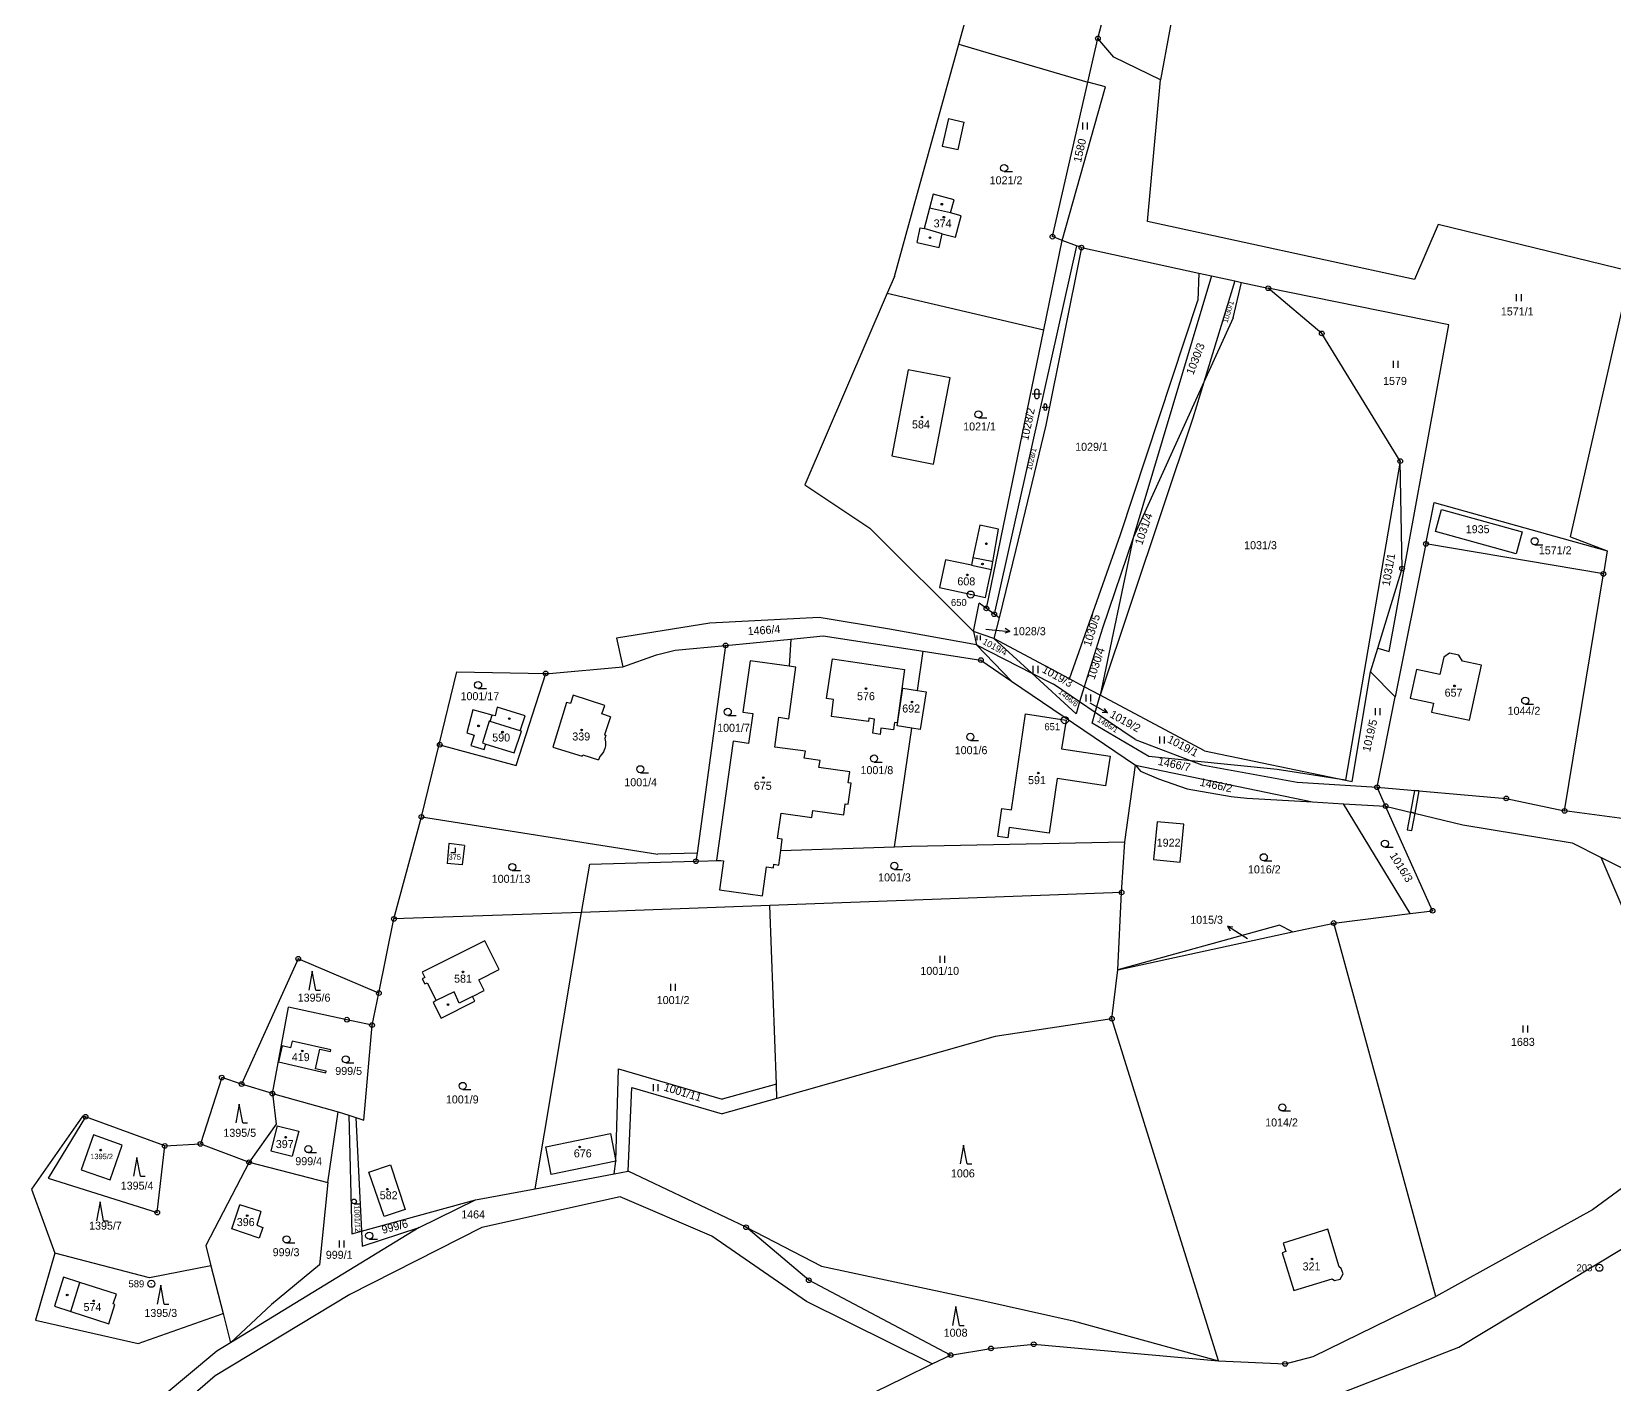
# Model space of a CAD drawing. Extents: x -820725 to -814908, y -1038210 to -1035296.
# Drawn here: x -819315.2 to -818979, y -1037448 to -1037160.7 of the extents above; entities that cross this region are included whole.
import ezdxf
from ezdxf.enums import TextEntityAlignment as Align

# ---------------------------------------------------------------- set-up
doc = ezdxf.new("R2010")
doc.units = 0
doc.header["$MEASUREMENT"] = 0
doc.linetypes.add('0_051C', pattern=[0])
for name, color, linetype in [('101', 1, 'CONTINUOUS'), ('1016', 1, 'CONTINUOUS'), ('1029', 1, 'CONTINUOUS'), ('105', 1, 'CONTINUOUS'), ('18', 1, 'CONTINUOUS'), ('21800', 1, 'CONTINUOUS'), ('21900', 1, 'CONTINUOUS'), ('21999', 1, 'CONTINUOUS'), ('23700', 1, 'CONTINUOUS'), ('304', 1, 'CONTINUOUS'), ('306', 1, 'CONTINUOUS'), ('308', 1, 'CONTINUOUS'), ('316', 1, 'CONTINUOUS'), ('319', 1, 'CONTINUOUS'), ('402', 1, 'CONTINUOUS'), ('404', 1, 'CONTINUOUS')]:
    doc.layers.add(name, color=color, linetype=linetype)

# ---------------------------------------------------------------- blocks, each defined once
blk = doc.blocks.new('4_02$0')
at = {"layer": '404', "color": 255, "linetype": 'Continuous'}
blk.add_circle((-0.01, 0), 0.175, dxfattribs=at)
blk = doc.blocks.new('1029$1')
at = {"layer": '1029', "color": 6, "linetype": 'Continuous'}
for p, q in [((0, 3), (-0.5, 2)), ((0, 0), (0, 3)), ((0, 3), (0.5, 2))]:
    blk.add_line(p, q, dxfattribs=at)
blk = doc.blocks.new('3_08$5')
at = {"layer": '308', "color": 255, "linetype": 'Continuous'}
for p, q in [((0, 4), (-0.75, 0)), ((0.75, 0), (0, 4)), ((0.75, 0), (1.75, 0))]:
    blk.add_line(p, q, dxfattribs=at)
blk = doc.blocks.new('3_04$3')
at = {"layer": '304', "color": 255, "linetype": 'Continuous'}
blk.add_line((0.01, 0), (1.76, 0), dxfattribs=at)
blk.add_circle((0.01, 0.75), 0.75, dxfattribs=at)
blk = doc.blocks.new('3_06$2')
at = {"layer": '306', "color": 255, "linetype": 'Continuous'}
for p, q in [((-0.51, 0), (-0.51, 1.5)), ((0.49, 0), (0.49, 1.5))]:
    blk.add_line(p, q, dxfattribs=at)
blk = doc.blocks.new('3_16$4')
at = {"layer": '316', "color": 255, "linetype": 'Continuous'}
for p, q in [((-1, 1), (1, 1)), ((-0.5, 1.5), (-0.5, 0.5)), ((0.5, 0.5), (0.5, 1.5))]:
    blk.add_line(p, q, dxfattribs=at)
for centre, start, end in [((0, 1.5), 0, 180), ((0, 0.5), 180, 359.9879)]:
    blk.add_arc(centre, 0.5, start, end, dxfattribs=at)
blk = doc.blocks.new('3_19$11')
at = {"layer": '319', "color": 255, "linetype": 'Continuous'}
for p, q in [((-1, 0), (0, 0)), ((0, 0), (0, 1))]:
    blk.add_line(p, q, dxfattribs=at)
blk = doc.blocks.new('1_01$12')
at = {"layer": '101', "color": 3, "linetype": 'Continuous'}
for radius in [0.75, 0.03]:
    blk.add_circle((0, 0), radius, dxfattribs=at)
blk = doc.blocks.new('1_05$13')
at = {"layer": '105', "color": 3, "linetype": 'Continuous'}
for radius in [0.5, 0.0303]:
    blk.add_circle((0, 0), radius, dxfattribs=at)

msp = doc.modelspace()

# ---------------------------------------------------------------- linework, layer by layer
at = {"layer": '1029', "color": 255, "linetype": 'Continuous'}
for p, q in [((-819112.55, -1037287.63), (-819110.44, -1037287.82)), ((-819090.4, -1037303.26), (-819089.27, -1037303.9)), ((-819056.9, -1037353.39), (-819058.62, -1037352.3))]:
    msp.add_line(p, q, dxfattribs=at)
at = {"layer": '21800', "color": 255, "linetype": 'Continuous'}
for p, q in [((-819120.45, -1037179.18), (-819121.77, -1037185)), ((-819120.45, -1037179.18), (-819117.11, -1037179.95)), ((-819118.43, -1037185.76), (-819117.11, -1037179.95)), ((-819121.77, -1037185), (-819118.43, -1037185.76)), ((-819120.01, -1037199.22), (-819124.48, -1037198.17)), ((-819121.79, -1037203.62), (-819125.65, -1037202.55)), ((-819115.6, -1037274.03), (-819111.34, -1037274.91)), ((-819111.22, -1037273.26), (-819115.27, -1037272.44)), ((-819111.05, -1037273.29), (-819111.22, -1037273.26)), ((-819218.06, -1037307.17), (-819219.48, -1037311.78)), ((-819217.83, -1037307.25), (-819218.06, -1037307.17)), ((-819217.83, -1037307.25), (-819217.37, -1037305.89)), ((-819211.46, -1037309.21), (-819217.83, -1037307.25)), ((-819219.48, -1037311.78), (-819218.73, -1037312.01)), ((-819225.47, -1037364.65), (-819229.31, -1037366.52)), ((-819224.4, -1037367.02), (-819225.47, -1037364.65)), ((-819221.6, -1037365.61), (-819224.4, -1037367.02)), ((-819306.94, -1037432.53), (-819304.97, -1037426.4))]:
    msp.add_line(p, q, dxfattribs=at)
at = {"layer": '21900', "color": 3, "linetype": 'Continuous'}
for p, q in [((-819088.7, -1037162.14), (-819065.55, -1037071.15)), ((-819118.28, -1037163.36), (-819112.78, -1037143.49)), ((-819127.74, -1037197.56), (-819118.28, -1037163.36)), ((-819118.28, -1037163.36), (-819111.84, -1037165.28)), ((-819090.83, -1037171.44), (-819088.7, -1037162.14)), ((-819111.84, -1037165.28), (-819090.83, -1037171.44)), ((-819098.36, -1037204.25), (-819090.83, -1037171.44)), ((-819131.93, -1037212.69), (-819127.74, -1037197.56)), ((-819123.69, -1037195.24), (-819124.48, -1037198.17)), ((-819119.27, -1037196.4), (-819123.69, -1037195.24)), ((-819120.01, -1037199.22), (-819119.27, -1037196.4)), ((-819124.48, -1037198.17), (-819125.65, -1037202.55)), ((-819117.79, -1037199.8), (-819120.01, -1037199.22)), ((-819118.99, -1037204.39), (-819117.79, -1037199.8)), ((-819127.13, -1037205.48), (-819126.44, -1037202.37)), ((-819126.44, -1037202.37), (-819125.65, -1037202.55)), ((-819122.43, -1037206.52), (-819121.79, -1037203.62)), ((-819121.79, -1037203.62), (-819118.99, -1037204.39)), ((-819096.28, -1037205.04), (-819098.36, -1037204.25)), ((-819127.13, -1037205.48), (-819122.43, -1037206.52)), ((-819093.26, -1037206.18), (-819110.74, -1037284.44)), ((-819100.19, -1037224.01), (-819096.28, -1037205.04)), ((-819092.21, -1037206.58), (-819099.75, -1037244.29)), ((-819093.26, -1037206.18), (-819096.28, -1037205.04)), ((-819092.21, -1037206.58), (-819093.26, -1037206.18)), ((-819092.21, -1037206.58), (-819067.3, -1037211.99)), ((-819131.93, -1037212.69), (-819133.45, -1037216.23)), ((-819067.3, -1037211.99), (-819067.51, -1037217.82)), ((-819067.3, -1037211.99), (-819064.6, -1037212.57)), ((-819064.6, -1037212.57), (-819059.64, -1037213.65)), ((-819059.99, -1037221.47), (-819058.2, -1037213.96)), ((-819059.64, -1037213.65), (-819058.2, -1037213.96)), ((-819058.2, -1037213.96), (-819052.54, -1037215.19)), ((-819133.45, -1037216.23), (-819150.97, -1037256.94)), ((-819133.45, -1037216.23), (-819100.19, -1037224.01)), ((-819083.91, -1037267.48), (-819067.51, -1037217.82)), ((-819041.15, -1037224.81), (-819052.54, -1037215.19)), ((-819059.99, -1037221.47), (-819066.23, -1037235.18)), ((-819112.4, -1037283.21), (-819100.19, -1037224.01)), ((-819024.49, -1037251.92), (-819041.15, -1037224.81)), ((-819128.99, -1037232.5), (-819132.49, -1037250.77)), ((-819120.1, -1037234.23), (-819128.99, -1037232.5)), ((-819123.64, -1037252.55), (-819120.1, -1037234.23)), ((-819066.23, -1037235.18), (-819081.25, -1037268.22)), ((-819099.75, -1037244.29), (-819106.15, -1037270.68)), ((-819132.49, -1037250.77), (-819123.64, -1037252.55)), ((-819024.1, -1037274.76), (-819024.49, -1037251.92)), ((-819150.97, -1037256.94), (-819137.18, -1037266.14)), ((-819017, -1037266.89), (-819015.73, -1037262.18)), ((-819015.73, -1037262.18), (-818998.58, -1037266.96)), ((-819137.18, -1037266.14), (-819115.14, -1037288.11)), ((-819113.83, -1037265.55), (-819115.27, -1037272.44)), ((-819109.83, -1037266.39), (-819113.83, -1037265.55)), ((-819111.05, -1037273.29), (-819109.83, -1037266.39)), ((-819094.78, -1037298.16), (-819083.91, -1037267.48)), ((-819081.25, -1037268.22), (-819088.26, -1037301.65)), ((-818999.87, -1037271.64), (-819017, -1037266.89)), ((-818998.58, -1037266.96), (-818999.87, -1037271.64)), ((-818988.32, -1037268.04), (-818980.52, -1037270.99)), ((-819106.15, -1037270.68), (-819109.71, -1037285.2)), ((-819019.03, -1037269.52), (-819025.55, -1037301.96)), ((-818981.33, -1037275.89), (-819019.03, -1037269.52)), ((-818980.52, -1037270.99), (-818981.33, -1037275.89)), ((-819121.1, -1037272.89), (-819122.37, -1037278.78)), ((-819115.6, -1037274.03), (-819121.1, -1037272.89)), ((-819115.27, -1037272.44), (-819115.6, -1037274.03)), ((-819111.89, -1037277.51), (-819111.34, -1037274.91)), ((-819111.34, -1037274.91), (-819111.05, -1037273.29)), ((-819029.23, -1037291.63), (-819024.1, -1037274.76)), ((-819122.37, -1037278.78), (-819115.52, -1037280.22)), ((-819112.56, -1037280.87), (-819111.89, -1037277.51)), ((-818989.57, -1037326.22), (-818981.33, -1037275.89)), ((-819115.52, -1037280.22), (-819112.56, -1037280.87)), ((-819115.14, -1037288.11), (-819113.94, -1037282.07)), ((-819112.4, -1037283.21), (-819113.94, -1037282.07)), ((-819147.93, -1037285.11), (-819171.18, -1037286.31)), ((-819133.02, -1037287.63), (-819147.93, -1037285.11)), ((-819110.74, -1037284.44), (-819112.4, -1037283.21)), ((-819109.71, -1037285.2), (-819110.79, -1037289.62)), ((-819109.71, -1037285.2), (-819110.74, -1037284.44)), ((-819171.18, -1037286.31), (-819191.02, -1037289.52)), ((-819114.51, -1037290.97), (-819133.02, -1037287.63)), ((-819110.79, -1037289.62), (-819115.14, -1037288.11)), ((-819115.14, -1037288.11), (-819114.51, -1037290.97)), ((-819191.02, -1037289.52), (-819189.61, -1037295.59)), ((-819182.47, -1037293.06), (-819178.52, -1037292.11)), ((-819178.52, -1037292.11), (-819167.81, -1037291.06)), ((-819167.81, -1037291.06), (-819173.86, -1037335.16)), ((-819167.81, -1037291.06), (-819161.93, -1037290.49)), ((-819161.93, -1037290.49), (-819153.97, -1037289.71)), ((-819153.97, -1037289.71), (-819154.29, -1037295.5)), ((-819153.97, -1037289.71), (-819147.05, -1037289.03)), ((-819147.05, -1037289.03), (-819125.84, -1037292.3)), ((-819107.04, -1037298.63), (-819114.51, -1037290.97)), ((-819114.51, -1037290.97), (-819102.75, -1037296.97)), ((-819094.78, -1037298.16), (-819110.79, -1037289.62)), ((-819030.77, -1037296.69), (-819029.23, -1037291.63)), ((-819205.29, -1037297.02), (-819189.61, -1037295.59)), ((-819189.61, -1037295.59), (-819182.47, -1037293.06)), ((-819146.36, -1037302.33), (-819145.12, -1037293.9)), ((-819145.12, -1037293.9), (-819129.79, -1037296.16)), ((-819127.07, -1037300.66), (-819125.84, -1037292.3)), ((-819125.84, -1037292.3), (-819113.57, -1037294.2)), ((-819113.57, -1037294.2), (-819107.04, -1037298.63)), ((-819015.25, -1037293.55), (-819016.07, -1037297.25)), ((-819013.99, -1037292.73), (-819015.25, -1037293.55)), ((-819012.03, -1037293.16), (-819013.99, -1037292.73)), ((-819011.24, -1037294.4), (-819012.03, -1037293.16)), ((-819007.24, -1037295.27), (-819011.24, -1037294.4)), ((-819009.8, -1037306.98), (-819007.24, -1037295.27)), ((-819228.68, -1037312.13), (-819224.89, -1037296.68)), ((-819224.89, -1037296.68), (-819206.02, -1037297.01)), ((-819212.27, -1037316.58), (-819206.02, -1037297.01)), ((-819206.02, -1037297.01), (-819205.29, -1037297.02)), ((-819129.79, -1037296.16), (-819131.37, -1037307.49)), ((-819107.04, -1037298.63), (-819080.7, -1037316.51)), ((-819102.75, -1037296.97), (-819098.13, -1037299.33)), ((-819091.65, -1037299.83), (-819094.78, -1037298.16)), ((-819034.7, -1037319.97), (-819030.77, -1037296.69)), ((-819025.55, -1037301.96), (-819030.77, -1037296.69)), ((-819021.05, -1037296.16), (-819022.36, -1037302.24)), ((-819016.07, -1037297.25), (-819021.05, -1037296.16)), ((-819200.17, -1037301.62), (-819200.76, -1037303.44)), ((-819193.49, -1037303.82), (-819200.17, -1037301.62)), ((-819144.86, -1037302.56), (-819146.36, -1037302.33)), ((-819130.18, -1037300.16), (-819127.07, -1037300.66)), ((-819092.6, -1037303.08), (-819098.13, -1037299.33)), ((-819088.26, -1037301.65), (-819091.65, -1037299.83)), ((-819066.09, -1037313.48), (-819088.26, -1037301.65)), ((-819029.41, -1037321.19), (-819025.55, -1037301.96)), ((-819022.36, -1037302.24), (-819017.39, -1037303.34)), ((-819221.49, -1037304.78), (-819222.79, -1037309.64)), ((-819217.37, -1037305.89), (-819221.49, -1037304.78)), ((-819216.32, -1037304.16), (-819216.79, -1037306.03)), ((-819210.4, -1037306), (-819216.32, -1037304.16)), ((-819201.58, -1037303.17), (-819204.51, -1037312.66)), ((-819200.76, -1037303.44), (-819201.58, -1037303.17)), ((-819194.08, -1037305.62), (-819193.49, -1037303.82)), ((-819192.28, -1037306.21), (-819194.08, -1037305.62)), ((-819145.33, -1037306.18), (-819144.86, -1037302.56)), ((-819089.3, -1037305.32), (-819092.6, -1037303.08)), ((-819080.82, -1037311.08), (-819089.3, -1037305.32)), ((-819017.39, -1037303.34), (-819017.81, -1037305.26)), ((-819017.81, -1037305.26), (-819009.8, -1037306.98)), ((-819216.79, -1037306.03), (-819217.37, -1037305.89)), ((-819211.46, -1037309.21), (-819210.4, -1037306)), ((-819192.28, -1037306.21), (-819193.54, -1037310.05)), ((-819137.47, -1037307.2), (-819145.33, -1037306.18)), ((-819137.38, -1037306.54), (-819137.47, -1037307.2)), ((-819136.16, -1037306.7), (-819137.38, -1037306.54)), ((-819136.55, -1037309.74), (-819136.16, -1037306.7)), ((-819134.81, -1037308.63), (-819135, -1037309.96)), ((-819132.15, -1037309.01), (-819134.81, -1037308.63)), ((-819131.93, -1037307.41), (-819132.15, -1037309.01)), ((-819131.95, -1037333.84), (-819128.24, -1037308.65)), ((-819131.37, -1037307.49), (-819131.93, -1037307.41)), ((-819232.44, -1037327.48), (-819228.68, -1037312.13)), ((-819228.53, -1037312.17), (-819228.68, -1037312.13)), ((-819228.53, -1037312.17), (-819212.27, -1037316.58)), ((-819222.79, -1037309.64), (-819221.25, -1037310.1)), ((-819221.25, -1037310.1), (-819221.91, -1037312.3)), ((-819221.91, -1037312.3), (-819219.09, -1037313.18)), ((-819219.09, -1037313.18), (-819218.73, -1037312.01)), ((-819218.73, -1037312.01), (-819212.72, -1037313.87)), ((-819212.72, -1037313.87), (-819211.18, -1037309.3)), ((-819211.18, -1037309.3), (-819211.46, -1037309.21)), ((-819193.54, -1037310.05), (-819193.26, -1037310.14)), ((-819193.26, -1037310.14), (-819193.49, -1037310.85)), ((-819193.49, -1037310.85), (-819193.33, -1037311.58)), ((-819193.35, -1037312.42), (-819193.47, -1037312.98)), ((-819193.33, -1037311.58), (-819193.35, -1037312.42)), ((-819135, -1037309.96), (-819136.55, -1037309.74)), ((-819080.82, -1037311.08), (-819068.88, -1037315.57)), ((-819204.51, -1037312.66), (-819198.25, -1037314.59)), ((-819198.25, -1037314.59), (-819198.16, -1037314.3)), ((-819198.16, -1037314.3), (-819194.78, -1037315.35)), ((-819194.56, -1037314.64), (-819194.78, -1037315.35)), ((-819194.11, -1037314.19), (-819194.56, -1037314.64)), ((-819193.77, -1037313.66), (-819194.11, -1037314.19)), ((-819193.47, -1037312.98), (-819193.77, -1037313.66)), ((-819086.12, -1037314.58), (-819087.12, -1037320.9)), ((-819068.88, -1037315.57), (-819066.62, -1037316.42)), ((-819066.09, -1037313.48), (-819036.14, -1037319.67)), ((-819083.01, -1037332.76), (-819080.7, -1037316.51)), ((-819080.7, -1037316.51), (-819079.63, -1037317.77)), ((-819080.7, -1037316.51), (-819043.1, -1037324.32)), ((-819079.63, -1037317.77), (-819075.87, -1037319.43)), ((-819066.62, -1037316.42), (-819046.39, -1037320.08)), ((-819075.87, -1037319.43), (-819069.75, -1037321.5)), ((-819069.75, -1037321.5), (-819060.42, -1037323.15)), ((-819046.39, -1037320.08), (-819029.41, -1037321.19)), ((-819036.14, -1037319.67), (-819034.7, -1037319.97)), ((-819029.41, -1037321.19), (-819001.96, -1037323.57)), ((-819027.6, -1037325.19), (-819029.41, -1037321.19)), ((-819060.42, -1037323.15), (-819057.09, -1037323.54)), ((-819057.09, -1037323.54), (-819043.1, -1037324.32)), ((-819043.1, -1037324.32), (-819036.55, -1037324.69)), ((-819036.55, -1037324.69), (-819027.6, -1037325.19)), ((-819022.36, -1037348.01), (-819036.55, -1037324.69)), ((-819017.61, -1037347.42), (-819027.6, -1037325.19)), ((-819001.96, -1037323.57), (-818989.57, -1037326.22)), ((-819238.29, -1037349.17), (-819232.44, -1037327.48)), ((-819232.44, -1037327.48), (-819182.18, -1037335.42)), ((-819076.15, -1037328.52), (-819076.92, -1037336.56)), ((-819070.47, -1037329.02), (-819076.15, -1037328.52)), ((-819071.27, -1037337.12), (-819070.47, -1037329.02)), ((-819226.64, -1037333.16), (-819226.99, -1037337.4)), ((-819223.3, -1037333.54), (-819226.64, -1037333.16)), ((-819223.3, -1037333.54), (-819223.77, -1037337.66)), ((-819173.86, -1037335.16), (-819182.18, -1037335.42)), ((-819173.86, -1037335.16), (-819174.1, -1037336.9)), ((-819156.09, -1037334.6), (-819131.95, -1037333.84)), ((-819131.95, -1037333.84), (-819128.38, -1037333.73)), ((-819128.38, -1037333.73), (-819083.01, -1037332.76)), ((-819083.68, -1037343.54), (-819083.01, -1037332.76)), ((-819223.77, -1037337.66), (-819226.99, -1037337.4)), ((-819198.45, -1037347.83), (-819196.68, -1037337.51)), ((-819196.68, -1037337.51), (-819174.1, -1037336.9)), ((-819174.1, -1037336.9), (-819168.82, -1037336.76)), ((-819076.92, -1037336.56), (-819071.27, -1037337.12)), ((-818957.95, -1037392.13), (-818981.77, -1037336.13)), ((-819083.68, -1037343.54), (-819158.43, -1037346.33)), ((-819084.51, -1037359.95), (-819083.68, -1037343.54)), ((-819241.48, -1037364.92), (-819238.29, -1037349.17)), ((-819198.45, -1037347.83), (-819238.29, -1037349.17)), ((-819208.25, -1037406.48), (-819198.45, -1037347.83)), ((-819158.43, -1037346.33), (-819198.45, -1037347.83)), ((-819157.01, -1037384.27), (-819158.43, -1037346.33)), ((-819038.62, -1037350.03), (-819022.36, -1037348.01)), ((-819022.36, -1037348.01), (-819017.61, -1037347.42)), ((-819050.14, -1037350.47), (-819084.51, -1037359.95)), ((-819084.51, -1037359.95), (-819047.37, -1037351.92)), ((-819047.37, -1037351.92), (-819050.14, -1037350.47)), ((-819047.37, -1037351.92), (-819038.62, -1037350.03)), ((-819037.48, -1037354.18), (-819038.62, -1037350.03)), ((-819218.93, -1037353.85), (-819232.28, -1037360.46)), ((-819215.95, -1037359.89), (-819218.93, -1037353.85)), ((-819016.91, -1037429.37), (-819037.48, -1037354.18)), ((-819258.6, -1037357.61), (-819270.65, -1037384.23)), ((-819241.48, -1037364.92), (-819258.6, -1037357.61)), ((-819232.28, -1037360.46), (-819231.73, -1037361.61)), ((-819231.73, -1037361.61), (-819232.26, -1037361.86)), ((-819232.26, -1037361.86), (-819231.72, -1037362.97)), ((-819231.72, -1037362.97), (-819231.2, -1037362.74)), ((-819231.2, -1037362.74), (-819229.31, -1037366.52)), ((-819220.27, -1037362.11), (-819215.95, -1037359.89)), ((-819219.12, -1037364.35), (-819220.27, -1037362.11)), ((-819085.75, -1037370.37), (-819084.51, -1037359.95)), ((-819242.93, -1037371.71), (-819241.48, -1037364.92)), ((-819221.6, -1037365.61), (-819219.12, -1037364.35)), ((-819221.08, -1037366.64), (-819221.6, -1037365.61)), ((-819264.08, -1037386.25), (-819260.7, -1037367.88)), ((-819248.27, -1037370.56), (-819260.7, -1037367.88)), ((-819229.31, -1037366.52), (-819229.97, -1037366.88)), ((-819229.97, -1037366.88), (-819228.24, -1037370.21)), ((-819228.24, -1037370.21), (-819221.08, -1037366.64)), ((-819242.93, -1037371.71), (-819248.27, -1037370.56)), ((-819244.64, -1037391.91), (-819242.93, -1037371.71)), ((-819085.75, -1037370.37), (-819110.57, -1037374.1)), ((-819063.11, -1037443.03), (-819085.75, -1037370.37)), ((-819262.01, -1037376.13), (-819262.79, -1037379.48)), ((-819260.23, -1037376.55), (-819262.01, -1037376.13)), ((-819259.89, -1037375.1), (-819260.23, -1037376.55)), ((-819251.65, -1037376.96), (-819259.89, -1037375.1)), ((-819110.57, -1037374.1), (-819156.9, -1037387.27)), ((-819262.79, -1037379.48), (-819252.75, -1037381.83)), ((-819254.91, -1037380.97), (-819254, -1037376.79)), ((-819254, -1037376.79), (-819251.73, -1037377.3)), ((-819251.73, -1037377.3), (-819251.65, -1037376.96)), ((-819274.85, -1037382.87), (-819279.38, -1037396.96)), ((-819270.65, -1037384.23), (-819274.85, -1037382.87)), ((-819252.67, -1037381.49), (-819254.91, -1037380.97)), ((-819252.75, -1037381.83), (-819252.67, -1037381.49)), ((-819191.14, -1037400.63), (-819190.54, -1037381.02)), ((-819190.54, -1037381.02), (-819168.51, -1037387.46)), ((-819264.08, -1037386.25), (-819270.65, -1037384.23)), ((-819264.08, -1037386.25), (-819250.11, -1037390.11)), ((-819264.08, -1037386.25), (-819263.27, -1037392.76)), ((-819188.51, -1037402.76), (-819187.71, -1037384.97)), ((-819187.71, -1037384.97), (-819168.52, -1037390.58)), ((-819157.01, -1037384.27), (-819168.51, -1037387.46)), ((-819156.9, -1037387.27), (-819157.01, -1037384.27)), ((-819156.9, -1037387.27), (-819168.52, -1037390.58)), ((-819303.78, -1037391.19), (-819311.74, -1037404.2)), ((-819304.39, -1037390.96), (-819303.78, -1037391.19)), ((-819286.95, -1037397.36), (-819303.78, -1037391.19)), ((-819263.27, -1037392.76), (-819269.06, -1037400.83)), ((-819263.07, -1037393.1), (-819264.4, -1037398.39)), ((-819263.07, -1037393.1), (-819258.51, -1037394.25)), ((-819252.31, -1037405.15), (-819250.11, -1037390.11)), ((-819250.11, -1037390.11), (-819247.85, -1037390.85)), ((-819247.85, -1037390.85), (-819247.22, -1037416.05)), ((-819247.85, -1037390.85), (-819246.34, -1037391.35)), ((-819246.34, -1037391.35), (-819245.17, -1037415.49)), ((-819246.34, -1037391.35), (-819244.64, -1037391.91)), ((-819302.08, -1037395.04), (-819304.73, -1037402.42)), ((-819296.02, -1037397.2), (-819302.08, -1037395.04)), ((-819258.51, -1037394.25), (-819259.87, -1037399.55)), ((-819298.58, -1037404.61), (-819296.02, -1037397.2)), ((-819288.55, -1037411.53), (-819286.95, -1037397.36)), ((-819286.95, -1037397.36), (-819279.38, -1037396.96)), ((-819279.38, -1037396.96), (-819269.06, -1037400.83)), ((-819264.4, -1037398.39), (-819259.87, -1037399.55)), ((-819304.73, -1037402.42), (-819298.58, -1037404.61)), ((-819269.06, -1037400.83), (-819278.26, -1037418.52)), ((-819269.06, -1037400.83), (-819260.54, -1037403.05)), ((-819260.54, -1037403.05), (-819252.31, -1037405.15)), ((-819243.6, -1037402.98), (-819239.01, -1037401.38)), ((-819240.35, -1037412.36), (-819243.6, -1037402.98)), ((-819239.01, -1037401.38), (-819235.86, -1037410.86)), ((-819191.46, -1037403.32), (-819191.14, -1037400.63)), ((-819191.46, -1037403.32), (-819188.51, -1037402.76)), ((-819163.46, -1037414.64), (-819188.51, -1037402.76)), ((-819311.74, -1037404.2), (-819288.55, -1037411.53)), ((-819252.31, -1037405.15), (-819254.09, -1037422.63)), ((-819220.91, -1037408.86), (-819208.25, -1037406.48)), ((-819208.25, -1037406.48), (-819191.46, -1037403.32)), ((-819272.72, -1037414.97), (-819270.99, -1037409.87)), ((-819266.52, -1037411.33), (-819270.99, -1037409.87)), ((-819245.17, -1037415.49), (-819220.91, -1037408.86)), ((-819232.93, -1037414.67), (-819220.91, -1037408.86)), ((-819190.19, -1037408.16), (-819219.6, -1037414.72)), ((-819170.72, -1037416.57), (-819190.19, -1037408.16)), ((-819266.52, -1037411.33), (-819267.41, -1037414.22)), ((-819235.86, -1037410.86), (-819240.35, -1037412.36)), ((-819232.93, -1037414.67), (-819272.98, -1037439.18)), ((-819266.93, -1037416.94), (-819272.72, -1037414.97)), ((-819267.41, -1037414.22), (-819266.12, -1037414.69)), ((-819266.12, -1037414.69), (-819266.93, -1037416.94)), ((-819219.6, -1037414.72), (-819247.66, -1037428.92)), ((-819247.22, -1037416.05), (-819245.17, -1037415.49)), ((-819245.17, -1037415.49), (-819245.02, -1037418.68)), ((-819245.02, -1037418.68), (-819232.93, -1037414.67)), ((-819150.65, -1037430.41), (-819170.72, -1037416.57)), ((-819163.46, -1037414.64), (-819147.43, -1037422.91)), ((-819150.14, -1037425.89), (-819163.46, -1037414.64)), ((-819039.87, -1037415.09), (-819049.38, -1037418.01)), ((-819037.43, -1037423.05), (-819039.87, -1037415.09)), ((-819278.26, -1037418.52), (-819277.16, -1037422.84)), ((-819048.82, -1037419.83), (-819049.57, -1037420.06)), ((-819049.57, -1037420.06), (-819047.1, -1037428.11)), ((-819049.38, -1037418.01), (-819048.82, -1037419.83)), ((-819310.29, -1037420.15), (-819314.42, -1037434.36)), ((-819290.22, -1037425.36), (-819310.29, -1037420.15)), ((-819277.16, -1037422.84), (-819290.22, -1037425.36)), ((-819277.16, -1037422.84), (-819274.57, -1037432.98)), ((-819254.09, -1037422.63), (-819264.31, -1037431.04)), ((-819147.43, -1037422.91), (-819112.98, -1037430.28)), ((-819037.02, -1037423.43), (-819037.43, -1037423.05)), ((-819308.44, -1037425.28), (-819310.41, -1037431.41)), ((-819304.97, -1037426.4), (-819308.44, -1037425.28)), ((-819297.23, -1037428.89), (-819304.97, -1037426.4)), ((-819120.01, -1037441.79), (-819150.14, -1037425.89)), ((-819047.1, -1037428.11), (-819038.92, -1037425.6)), ((-819038.92, -1037425.6), (-819038.42, -1037425.98)), ((-819038.42, -1037425.98), (-819037.21, -1037425.66)), ((-819037.21, -1037425.66), (-819036.61, -1037424.53)), ((-819036.61, -1037424.53), (-819037.02, -1037423.43)), ((-819297.89, -1037430.93), (-819297.23, -1037428.89)), ((-819247.66, -1037428.92), (-819276.27, -1037446.2)), ((-819042.97, -1037442.12), (-819016.91, -1037429.37)), ((-819310.41, -1037431.41), (-819306.94, -1037432.53)), ((-819306.94, -1037432.53), (-819298.86, -1037435.13)), ((-819298.86, -1037435.13), (-819297.54, -1037431.04)), ((-819297.54, -1037431.04), (-819297.89, -1037430.93)), ((-819292.58, -1037439.32), (-819274.57, -1037432.98)), ((-819274.57, -1037432.98), (-819272.98, -1037439.18)), ((-819264.31, -1037431.04), (-819272.98, -1037439.18)), ((-819123.9, -1037443.68), (-819150.65, -1037430.41)), ((-819112.98, -1037430.28), (-819093.96, -1037434.56)), ((-819314.42, -1037434.36), (-819292.58, -1037439.32)), ((-819093.96, -1037434.56), (-819063.11, -1037443.03)), ((-819272.98, -1037439.18), (-819275.87, -1037440.95)), ((-819111.43, -1037440.4), (-819102.35, -1037439.49)), ((-819102.35, -1037439.49), (-819063.11, -1037443.03)), ((-819275.87, -1037440.95), (-819294.04, -1037456.06)), ((-819123.9, -1037443.68), (-819120.01, -1037441.79)), ((-819120.01, -1037441.79), (-819111.43, -1037440.4)), ((-819063.11, -1037443.03), (-819048.94, -1037443.68)), ((-819048.94, -1037443.68), (-819042.97, -1037442.12)), ((-819276.27, -1037446.2), (-819302.68, -1037469.1)), ((-819159.6, -1037461.04), (-819129.91, -1037446.6)), ((-819129.91, -1037446.6), (-819123.9, -1037443.68))]:
    msp.add_line(p, q, dxfattribs=at)
for points in [[(-819055.11, -1037073.28), (-819061.07, -1037086.79), (-819069.22, -1037124.19), (-819071.56, -1037150.17), (-819075.41, -1037170.96)], [(-819075.41, -1037170.96), (-819085.33, -1037166.1), (-819088.7, -1037162.14)], [(-818988.32, -1037268.04), (-818975.49, -1037211.65), (-819016.4, -1037201.7), (-819021.47, -1037213.37), (-819078.15, -1037201.03), (-819075.41, -1037170.96)], [(-819096.28, -1037205.04), (-819087.12, -1037172.4), (-819090.83, -1037171.44)], [(-819029.23, -1037291.63), (-819026.86, -1037292.34), (-819014.16, -1037222.96), (-819052.54, -1037215.19)], [(-819019.03, -1037269.52), (-819017.28, -1037260.74), (-818980.52, -1037270.99)], [(-819154.29, -1037295.5), (-819162.62, -1037294.33), (-819164.14, -1037305.26), (-819162.04, -1037305.55), (-819162.92, -1037311.89), (-819166.2, -1037311.42), (-819169.73, -1037336.65), (-819168.82, -1037336.76)], [(-819156.09, -1037334.6), (-819155.77, -1037332.24), (-819156.78, -1037332.11), (-819156, -1037326.69), (-819149.48, -1037327.61), (-819149.25, -1037326.1), (-819142.71, -1037327.06), (-819142.4, -1037324.71), (-819141.76, -1037324.81), (-819141.14, -1037320.33), (-819141.77, -1037320.25), (-819141.43, -1037317.91), (-819147.98, -1037317.01), (-819147.74, -1037315.49), (-819151.09, -1037315.05), (-819150.85, -1037313.56), (-819157.38, -1037312.66), (-819156.49, -1037306.33), (-819154.41, -1037306.65), (-819152.87, -1037295.7), (-819154.29, -1037295.5)], [(-819128.24, -1037308.65), (-819131.37, -1037308.17), (-819130.18, -1037300.16)], [(-819127.07, -1037300.66), (-819125.23, -1037300.95), (-819126.44, -1037308.92), (-819128.24, -1037308.65)], [(-819087.12, -1037320.9), (-819097.38, -1037319.34), (-819099.09, -1037330.97), (-819107.57, -1037329.74), (-819107.87, -1037331.95), (-819109.96, -1037331.62), (-819109.13, -1037325.72), (-819107.04, -1037325.97), (-819104.13, -1037305.59), (-819095.46, -1037306.92), (-819096.44, -1037313), (-819086.12, -1037314.58)], [(-819027.6, -1037325.19), (-819011.15, -1037329.19), (-818987.97, -1037333.03), (-818981.77, -1037336.13)], [(-818946.81, -1037332.14), (-818971.54, -1037328.6), (-818989.57, -1037326.22)], [(-819168.82, -1037336.76), (-819168.23, -1037336.83), (-819169.1, -1037342.95), (-819159.97, -1037344.25), (-819159.09, -1037338.1), (-819157.64, -1037338.33), (-819157.53, -1037337.56), (-819156.52, -1037337.73), (-819156.09, -1037334.6)], [(-818981.77, -1037336.13), (-818974.13, -1037339.95), (-818931.23, -1037344.33), (-818906, -1037344.28), (-818899.56, -1037346.58)], [(-819304.39, -1037390.96), (-819315.24, -1037406.56), (-819310.29, -1037420.15)], [(-818957.95, -1037392.13), (-818968.74, -1037401.02), (-818977.25, -1037406.31), (-818983.62, -1037410.98), (-819016.91, -1037429.37)], [(-819206.02, -1037397.56), (-819192.29, -1037394.71), (-819191.14, -1037400.63)], [(-819191.14, -1037400.63), (-819204.85, -1037403.48), (-819206.02, -1037397.56)], [(-819046.54, -1037453.24), (-819044.73, -1037452.88), (-819012.02, -1037440.14), (-818977.47, -1037419.33)]]:
    msp.add_lwpolyline(points, dxfattribs=at)
at = {"layer": '21999', "color": 3, "linetype": 'Continuous'}
for p, q in [((-819064.6, -1037212.57), (-819081.25, -1037268.22)), ((-819059.64, -1037213.65), (-819066.23, -1037235.18)), ((-819066.23, -1037235.18), (-819068.55, -1037242.78)), ((-819068.55, -1037242.78), (-819088.26, -1037301.65)), ((-819024.49, -1037251.92), (-819036.14, -1037319.67)), ((-819081.25, -1037268.22), (-819087.75, -1037287.38)), ((-819087.75, -1037287.38), (-819091.65, -1037299.83)), ((-819102.75, -1037296.97), (-819110.79, -1037289.62)), ((-819093.33, -1037305.59), (-819102.75, -1037296.97)), ((-819091.65, -1037299.83), (-819092.6, -1037303.08)), ((-819089.3, -1037305.32), (-819088.26, -1037301.65)), ((-819092.6, -1037303.08), (-819093.33, -1037305.59)), ((-819089.94, -1037307.58), (-819089.3, -1037305.32)), ((-819077.91, -1037314.64), (-819089.94, -1037307.58)), ((-819068.88, -1037315.57), (-819077.91, -1037314.64)), ((-819050.64, -1037317.45), (-819068.88, -1037315.57)), ((-819036.14, -1037319.67), (-819050.64, -1037317.45))]:
    msp.add_line(p, q, dxfattribs=at)
at = {"layer": '23700', "color": 255, "linetype": '0_051C'}
for points in [[(-819021.48, -1037321.88), (-819022.31, -1037326.48), (-819021.34, -1037326.71), (-819020.48, -1037321.96), (-819021.48, -1037321.88)], [(-819022.98, -1037330.23), (-819022, -1037330.41), (-819021.34, -1037326.71), (-819022.31, -1037326.48), (-819022.98, -1037330.23)]]:
    msp.add_lwpolyline(points, close=True, dxfattribs=at)

# ---------------------------------------------------------------- block references
at = {"layer": '101', "color": 0, "linetype": 'ByBlock'}
for p in [(-819115.74, -1037280.27), (-819095.74, -1037306.94), (-818982.18, -1037423.26), (-819289.82, -1037426.66)]:
    msp.add_blockref('1_01$12', p, dxfattribs=at)
at = {"layer": '1029', "color": 0, "linetype": 'ByBlock'}
for p, rotation in [((-819110.44, -1037287.82), 265), ((-819089.27, -1037303.9), 240), ((-819058.62, -1037352.3), 58.00000000000001)]:
    msp.add_blockref('1029$1', p, dxfattribs=dict(at, rotation=rotation))
at = {"layer": '105', "color": 0, "linetype": 'ByBlock'}
for p in [(-819088.7, -1037162.14), (-819098.36, -1037204.25), (-819092.21, -1037206.58), (-819052.54, -1037215.19), (-819041.15, -1037224.81), (-819024.49, -1037251.92), (-819019.03, -1037269.52), (-819024.1, -1037274.76), (-818981.33, -1037275.89), (-819112.4, -1037283.21), (-819110.74, -1037284.44), (-819167.81, -1037291.06), (-819113.57, -1037294.2), (-819206.02, -1037297.01), (-819228.53, -1037312.17), (-819029.41, -1037321.19), (-819027.6, -1037325.19), (-819001.96, -1037323.57), (-818989.57, -1037326.22), (-819232.44, -1037327.48), (-819174.1, -1037336.9), (-819083.68, -1037343.54), (-819238.29, -1037349.17), (-819017.61, -1037347.42), (-819038.62, -1037350.03), (-819258.6, -1037357.61), (-819241.48, -1037364.92), (-819248.27, -1037370.56), (-819242.93, -1037371.71), (-819085.75, -1037370.37), (-819274.85, -1037382.87), (-819270.65, -1037384.23), (-819264.08, -1037386.25), (-819303.78, -1037391.19), (-819279.38, -1037396.96), (-819286.95, -1037397.36), (-819269.06, -1037400.83), (-819288.55, -1037411.53), (-819163.46, -1037414.64), (-819150.14, -1037425.89), (-819111.43, -1037440.4), (-819102.35, -1037439.49), (-819120.01, -1037441.79), (-819048.94, -1037443.68)]:
    msp.add_blockref('1_05$13', p, dxfattribs=at)
at = {"layer": '304', "color": 0, "linetype": 'ByBlock'}
for p in [(-819108.64, -1037190.43), (-819114.1, -1037242.75), (-818995.94, -1037269.69), (-819220.4, -1037300.23), (-818997.94, -1037303.56), (-819167.36, -1037305.93), (-819115.82, -1037311.23), (-819136.28, -1037315.84), (-819185.93, -1037318.12), (-819027.75, -1037333.92), (-819053.49, -1037336.81), (-819213.14, -1037338.88), (-819131.96, -1037338.63), (-819248.52, -1037379.75), (-819223.67, -1037385.38), (-819049.53, -1037389.95), (-819256.47, -1037398.8), (-819261.09, -1037417.99), (-819243.54, -1037417.18)]:
    msp.add_blockref('3_04$3', p, dxfattribs=at)
at = {"layer": '304', "color": 0, "linetype": 'ByBlock', "xscale": 0.67, "yscale": 0.67, "zscale": 0.67}
msp.add_blockref('3_04$3', (-819246.76, -1037409.66), dxfattribs=at)
at = {"layer": '306', "color": 0, "linetype": 'ByBlock'}
for p in [(-819091.42, -1037181.51), (-818999.24, -1037217.97), (-819025.4, -1037232.14), (-819101.93, -1037296.93), (-819090.72, -1037303), (-819029.23, -1037305.9), (-819075.03, -1037311.93), (-819121.73, -1037358.48), (-819178.93, -1037364.44), (-818997.89, -1037373.28), (-819182.61, -1037385.77), (-819249.33, -1037418.95)]:
    msp.add_blockref('3_06$2', p, dxfattribs=at)
at = {"layer": '306', "color": 0, "linetype": 'ByBlock', "xscale": 0.67, "yscale": 0.67, "zscale": 0.67}
msp.add_blockref('3_06$2', (-819113.99, -1037289.98), dxfattribs=at)
at = {"layer": '308', "color": 0, "linetype": 'ByBlock'}
for p in [(-819255.63, -1037364.27), (-819271.13, -1037392.48), (-819292.88, -1037403.81), (-819117.26, -1037401.18), (-819300.71, -1037413.27), (-819287.83, -1037430.96), (-819118.89, -1037435.5)]:
    msp.add_blockref('3_08$5', p, dxfattribs=at)
at = {"layer": '316', "color": 0, "linetype": 'ByBlock'}
msp.add_blockref('3_16$4', (-819101.68, -1037238.65), dxfattribs=at)
at = {"layer": '316', "color": 0, "linetype": 'ByBlock', "xscale": 0.67, "yscale": 0.67, "zscale": 0.67}
msp.add_blockref('3_16$4', (-819099.9, -1037241.12), dxfattribs=at)
at = {"layer": '319', "color": 0, "linetype": 'ByBlock'}
msp.add_blockref('3_19$11', (-819225.19, -1037335.07), dxfattribs=at)
at = {"layer": '402', "color": 0, "linetype": 'ByBlock'}
for p in [(-819121.86, -1037197.36), (-819124.38, -1037204.48), (-819112.39, -1037269.48), (-819113.23, -1037273.78), (-819220.28, -1037308.16), (-819213.75, -1037306.62), (-819226.78, -1037367.35), (-819307.68, -1037429.03)]:
    msp.add_blockref('4_02$0', p, dxfattribs=at)
at = {"layer": '404', "color": 0, "linetype": 'ByBlock'}
for p in [(-819121.42, -1037200.12), (-819126.09, -1037242.56), (-819116.45, -1037276.08), (-819137.96, -1037300.23), (-819012.93, -1037299.66), (-819128.19, -1037303.07), (-819198.39, -1037309.03), (-819215.19, -1037309.49), (-819159.79, -1037319.17), (-819101.37, -1037318.17), (-819223.58, -1037360.41), (-819257.73, -1037377.21), (-819261.27, -1037395.52), (-819300.56, -1037398.26), (-819198.81, -1037397.6), (-819239.68, -1037406.57), (-819269.43, -1037412.2), (-819043.22, -1037421.39), (-819302.05, -1037430.29)]:
    msp.add_blockref('4_02$0', p, dxfattribs=at)

# ---------------------------------------------------------------- texts
at = {"layer": '1016', "color": 174, "linetype": 'Continuous'}
for s, p in [('650', (-819116.59, -1037281.94)), ('651', (-819096.74, -1037308.33)), ('589', (-819291.32, -1037426.66))]:
    msp.add_text(s, height=1.5, dxfattribs=at).set_placement(p, align=Align.MIDDLE_RIGHT)
at = {"layer": '1016', "color": 214, "linetype": 'Continuous'}
msp.add_text('203', height=1.5, dxfattribs=at).set_placement((-818983.68, -1037423.26), align=Align.MIDDLE_RIGHT)
at = {"layer": '18', "color": 255, "linetype": 'Continuous'}
msp.add_text('1580', height=1.7, rotation=77, dxfattribs=at).set_placement((-819092.57, -1037185.93), align=Align.MIDDLE_CENTER)
for s, height, p in [('1021/2', 1.7, (-819108.23, -1037193.64)), ('374', 1.7, (-819121.71, -1037202.79)), ('584', 1.7, (-819126.31, -1037245.49)), ('1021/1', 1.7, (-819113.86, -1037245.93)), ('1029/1', 1.7, (-819090.07, -1037250.24)), ('1935', 1.7, (-819008.03, -1037267.74)), ('1031/3', 1.7, (-819054.17, -1037271.14)), ('608', 1.7, (-819116.67, -1037278.82)), ('1001/17', 1.7, (-819220.01, -1037303.21)), ('576', 1.7, (-819137.99, -1037303.21)), ('657', 1.7, (-819013.16, -1037302.46)), ('692', 1.7, (-819128.39, -1037305.83)), ('1044/2', 1.7, (-818998.19, -1037306.32)), ('1001/7', 1.7, (-819166.13, -1037309.93)), ('590', 1.7, (-819215.49, -1037311.99)), ('339', 1.7, (-819198.48, -1037311.77)), ('1001/6', 1.7, (-819115.66, -1037314.68)), ('1001/8', 1.7, (-819135.67, -1037318.92)), ('591', 1.7, (-819101.66, -1037321.04)), ('1001/4', 1.7, (-819185.85, -1037321.49)), ('675', 1.7, (-819159.91, -1037322.25)), ('1922', 1.7, (-819073.69, -1037334.32)), ('375', 1.14, (-819225.35, -1037336.92)), ('1016/2', 1.7, (-819053.36, -1037340)), ('1001/13', 1.7, (-819213.39, -1037342)), ('1001/3', 1.7, (-819131.93, -1037341.7)), ('1001/10', 1.7, (-819122.32, -1037361.55)), ('581', 1.7, (-819223.6, -1037363.21)), ('1395/6', 1.7, (-819255.24, -1037367.24)), ('1001/2', 1.7, (-819178.96, -1037367.76)), ('419', 1.7, (-819258.07, -1037379.87)), ('999/5', 1.7, (-819247.89, -1037382.81)), ('1001/9', 1.7, (-819223.76, -1037388.86)), ('1014/2', 1.7, (-819049.7, -1037393.75)), ('1395/5', 1.7, (-819271.03, -1037395.95)), ('397', 1.7, (-819261.47, -1037398.34)), ('1395/2', 1.14, (-819300.37, -1037400.53)), ('999/4', 1.7, (-819256.38, -1037401.98)), ('676', 1.7, (-819198.16, -1037400.31)), ('1006', 1.7, (-819117.4, -1037404.57)), ('1395/4', 1.7, (-819292.84, -1037407.17)), ('582', 1.7, (-819239.39, -1037409.21)), ('396', 1.7, (-819269.76, -1037414.91)), ('1464', 1.7, (-819221.45, -1037413.28)), ('1395/7', 1.7, (-819299.56, -1037415.68)), ('999/3', 1.7, (-819261.19, -1037421.31)), ('999/1', 1.7, (-819249.9, -1037421.86)), ('321', 1.7, (-819043.33, -1037424.33)), ('574', 1.7, (-819302.33, -1037432.97)), ('1395/3', 1.7, (-819287.81, -1037434.21)), ('1008', 1.7, (-819118.94, -1037438.41))]:
    msp.add_text(s, height=height, dxfattribs=at).set_placement(p, align=Align.BOTTOM_CENTER)
for s, height, rotation, p in [('1030/1', 1.14, 73, (-819060.16, -1037220.47)), ('1030/3', 1.7, 69, (-819066.73, -1037230.67)), ('1028/2', 1.7, 78, (-819102.31, -1037244.36)), ('1028/1', 1.14, 77, (-819101.94, -1037251.69)), ('1031/4', 1.7, 71, (-819077.71, -1037266.76)), ('1031/1', 1.7, 80, (-819025.63, -1037275.21)), ('1030/5', 1.7, 73, (-819088.74, -1037288.24)), ('1466/4', 1.7, 4, (-819159.56, -1037289.17)), ('1019/4', 1.36, 332, (-819111.09, -1037292.35)), ('1030/4', 1.7, 71, (-819087.85, -1037295.35)), ('1019/3', 1.7, 331, (-819097.95, -1037298.8)), ('1466/6', 1.14, 321, (-819095.56, -1037302.93)), ('1466/1', 1.14, 328, (-819087.13, -1037308.71)), ('1019/5', 1.7, 77, (-819029.62, -1037310.5)), ('1019/1', 1.7, 332, (-819071.28, -1037313.63)), ('1466/7', 1.7, 348, (-819072.76, -1037317.64)), ('1466/2', 1.7, 348, (-819063.88, -1037322.08)), ('1016/3', 1.7, 302, (-819025.4, -1037338.9)), ('1001/11', 1.7, 343, (-819177.31, -1037387.27)), ('1001/12', 1.14, 272, (-819246.97, -1037412.88)), ('999/6', 1.7, 15, (-819237.74, -1037415.83))]:
    msp.add_text(s, height=height, rotation=rotation, dxfattribs=at).set_placement(p, align=Align.BOTTOM_CENTER)
for s, p in [('1571/1', (-818999.63, -1037220.13)), ('1579', (-819025.6, -1037234.89)), ('1683', (-818998.43, -1037375.28))]:
    msp.add_text(s, height=1.7, dxfattribs=at).set_placement(p, align=Align.MIDDLE_CENTER)
msp.add_text('1571/2', height=1.7, dxfattribs=at).set_placement((-818995.04, -1037272.23), align=Align.BOTTOM_LEFT)
msp.add_text('1028/3', height=1.7, dxfattribs=at).set_placement((-819106.75, -1037287.2), align=Align.TOP_LEFT)
msp.add_text('1019/2', height=1.7, rotation=331, dxfattribs=at).set_placement((-819085.52, -1037304.74), align=Align.TOP_LEFT)
msp.add_text('1015/3', height=1.7, dxfattribs=at).set_placement((-819062.15, -1037350.7), align=Align.BOTTOM_RIGHT)

doc.saveas('drawing.dxf')
